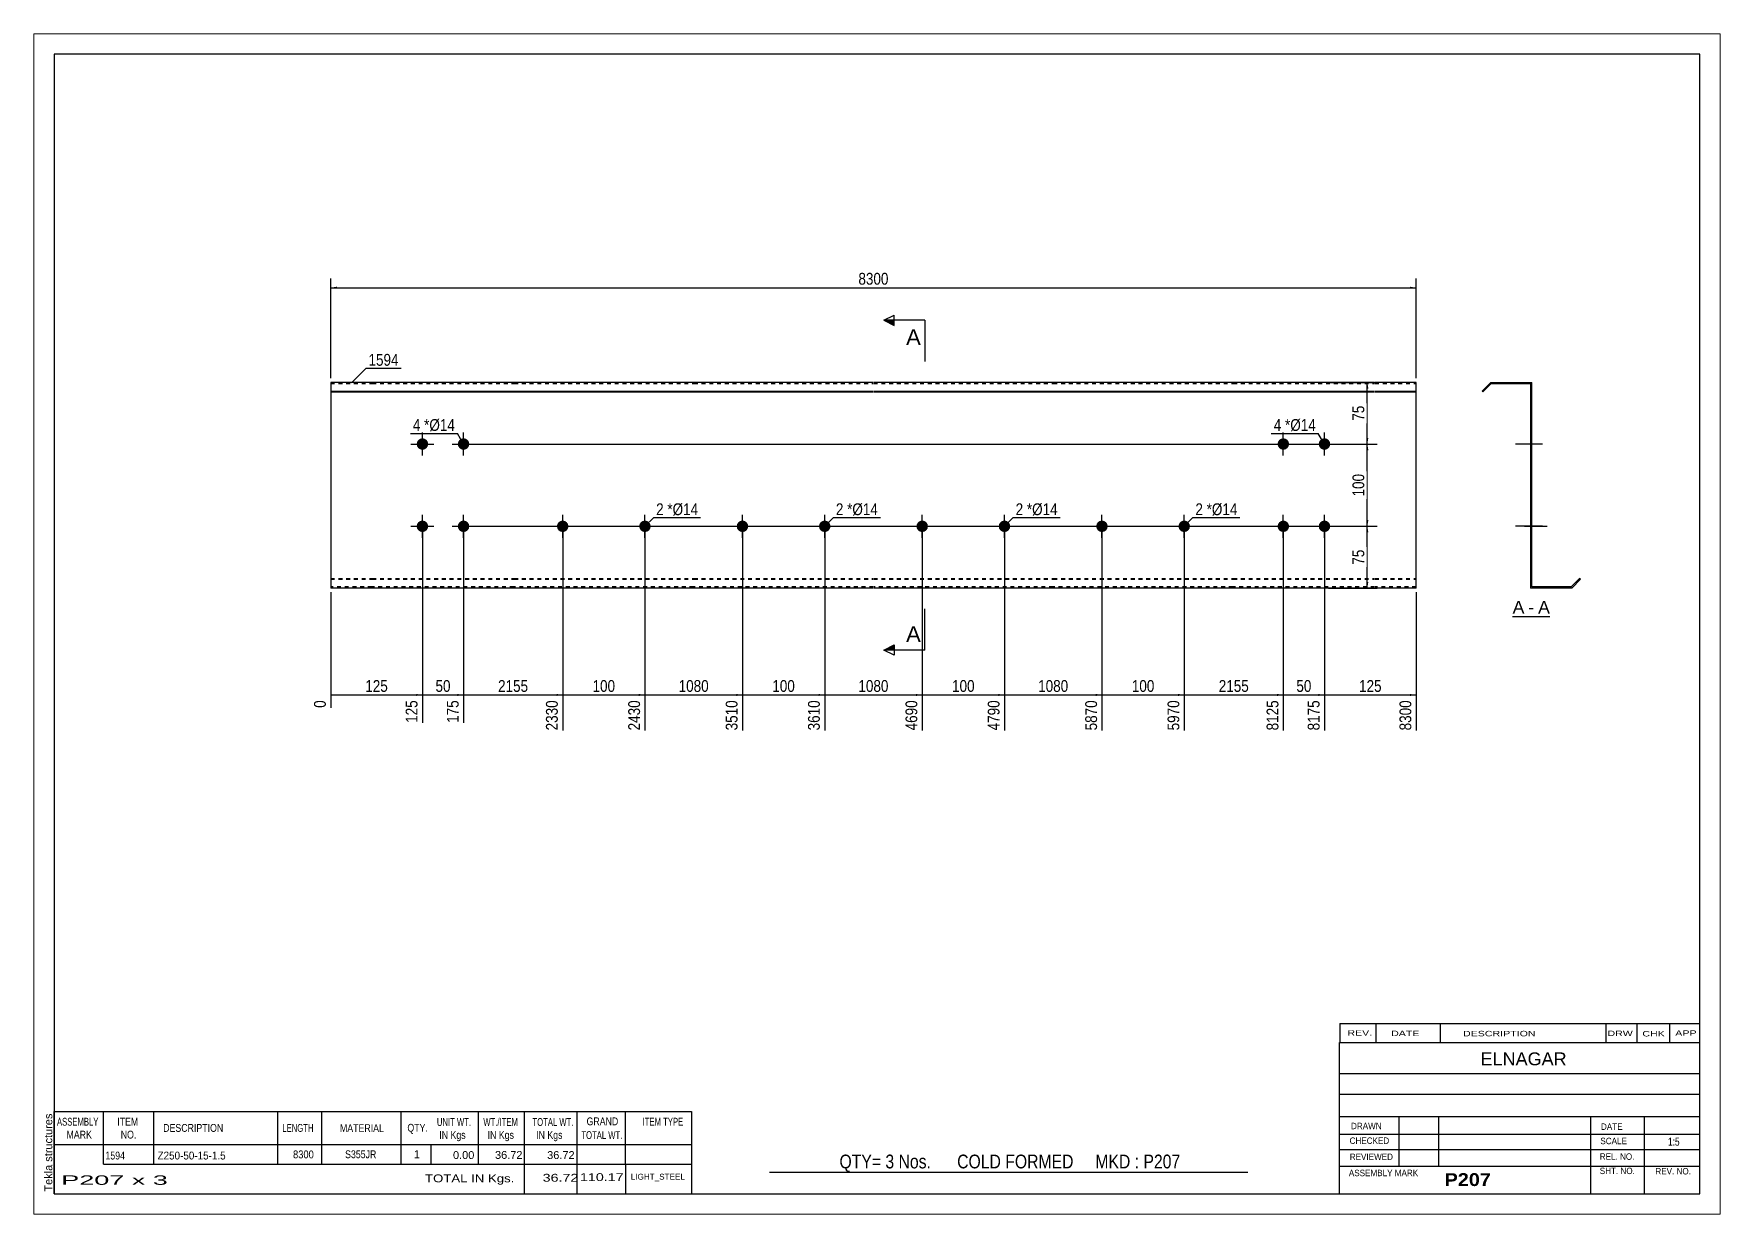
# Paper-space layout 'Layout1' of a CAD drawing. Header units: millimetres. Extents: x 0 to 410, y 0 to 287.
# The model-space entities are those that its viewports show. They can reach past a viewport. Long polylines and large blocks are cut down to what shows.
import ezdxf

# ---------------------------------------------------------------- set-up
doc = ezdxf.new("R2010")
doc.units = ezdxf.units.MM
doc.linetypes.add('DXK_LINE_DOT1', pattern=[1.8814, 0.9407, -0.9407])
doc.layers.add('Viewport layer', color=7, linetype='Continuous', plot=False)
doc.styles.add('Arial', font='ARIAL.TTF', dxfattribs={"height": 0.2})
doc.styles.add('Arial Bold', font='ARIALBD.TTF', dxfattribs={"height": 0.2})
doc.styles.add('Arial Narrow', font='ARIALN.TTF', dxfattribs={"height": 0.2})

# ---------------------------------------------------------------- blocks, each defined once
blk = doc.blocks.new('Unknown-629092819-1587')
at = {"color": 5, "linetype": 'Continuous'}
for p, q in [((332.8, 104.75), (-67.2, 104.75)), ((-67.2, 104.75), (-67.2, -172.25)), ((332.8, -172.25), (332.8, 104.75)), ((-67.2, -172.25), (332.8, -172.25))]:
    blk.add_line(p, q, dxfattribs=at)
at = {"color": 174, "linetype": 'Continuous', "style": 'Arial'}
blk.add_text('Tekla structures', height=1.9102, rotation=90, dxfattribs=at).set_placement((-67.7, -171.75))
blk = doc.blocks.new('Unknown-629092819-12 - 1229')
at = {"color": 7, "linetype": 'Continuous'}
blk.add_line((287.33, -31.95), (296.36, -31.95), dxfattribs=at)
at = {"color": 0, "linetype": 'Continuous'}
blk.add_wipeout([(290.18, -31.2), (290.18, -28), (287.33, -28), (287.33, -31.2)], dxfattribs=at)
blk.add_wipeout([(292.56, -31.2), (292.56, -28), (291.14, -28), (291.14, -31.2)], dxfattribs=at)
at = {"color": 96, "linetype": 'Continuous', "style": 'Arial'}
blk.add_text('A', height=3.06, dxfattribs=at).set_placement((287.33, -31.2))
at = {"color": 0, "linetype": 'Continuous'}
blk.add_wipeout([(296.36, -31.2), (296.36, -28), (293.52, -28), (293.52, -31.2)], dxfattribs=at)
at = {"color": 96, "linetype": 'Continuous', "style": 'Arial'}
for s, p in [('A', (293.52, -31.2)), ('-', (291.14, -31.2))]:
    blk.add_text(s, height=3.06, dxfattribs=at).set_placement(p)
blk = doc.blocks.new('Bolt-629092819-1223 - 1203')
at = {"linetype": 'Continuous'}
for points in [[(230.18, 10, -1), (232.98, 10, -1)], [(240.18, 10, -1), (242.98, 10, -1)], [(230.18, -10, -1), (232.98, -10, -1)], [(240.18, -10, -1), (242.98, -10, -1)]]:
    blk.add_hatch(color=3, dxfattribs=at).paths.add_polyline_path(points)
at = {"color": 3, "linetype": 'Continuous'}
for p, q in [((231.58, 7.2), (231.58, 12.8)), ((241.58, 7.2), (241.58, 12.8)), ((228.78, 10), (234.38, 10)), ((238.78, 10), (244.38, 10)), ((231.58, -12.8), (231.58, -7.2)), ((241.58, -12.8), (241.58, -7.2)), ((228.78, -10), (234.38, -10)), ((238.78, -10), (244.38, -10))]:
    blk.add_line(p, q, dxfattribs=at)
blk = doc.blocks.new('Part-629092819-1218 - 1203')
at = {"color": 2, "linetype": 'Continuous'}
for p, q in [((0, 25), (0, -25)), ((10, 25), (0, 25)), ((44.49, 25), (10.1, 25)), ((88.19, 25), (44.59, 25)), ((131.89, 25), (88.29, 25)), ((175.59, 25), (131.99, 25)), ((219.29, 25), (175.69, 25)), ((253.78, 25), (219.39, 25)), ((263.88, 25), (253.88, 25)), ((263.88, -25), (263.88, 25)), ((0, 22.88), (10, 22.88)), ((0, 22.67), (10, 22.67)), ((10.1, 22.88), (44.49, 22.88)), ((10.1, 22.67), (44.49, 22.67)), ((44.59, 22.88), (88.19, 22.88)), ((44.59, 22.67), (88.19, 22.67)), ((88.29, 22.88), (131.89, 22.88)), ((88.29, 22.67), (131.89, 22.67)), ((131.99, 22.88), (175.59, 22.88)), ((131.99, 22.67), (175.59, 22.67)), ((175.69, 22.88), (219.29, 22.88)), ((175.69, 22.67), (219.29, 22.67)), ((219.39, 22.88), (253.78, 22.88)), ((219.39, 22.67), (253.78, 22.67)), ((253.88, 22.88), (263.88, 22.88)), ((253.88, 22.67), (263.88, 22.67)), ((10, -25), (0, -25)), ((44.49, -25), (10.1, -25)), ((88.19, -25), (44.59, -25)), ((131.89, -25), (88.29, -25)), ((175.59, -25), (131.99, -25)), ((219.29, -25), (175.69, -25)), ((253.78, -25), (219.39, -25)), ((263.88, -25), (253.88, -25))]:
    blk.add_line(p, q, dxfattribs=at)
at = {"color": 7, "linetype": 'DXK_LINE_DOT1'}
for p, q in [((0, 24.7), (10, 24.7)), ((10.1, 24.7), (44.49, 24.7)), ((44.59, 24.7), (88.19, 24.7)), ((88.29, 24.7), (131.89, 24.7)), ((131.99, 24.7), (175.59, 24.7)), ((175.69, 24.7), (219.29, 24.7)), ((219.39, 24.7), (253.78, 24.7)), ((253.88, 24.7), (263.88, 24.7)), ((0, -22.67), (10, -22.67)), ((0, -22.88), (10, -22.88)), ((10.1, -22.67), (44.49, -22.67)), ((10.1, -22.88), (44.49, -22.88)), ((44.59, -22.67), (88.19, -22.67)), ((44.59, -22.88), (88.19, -22.88)), ((88.29, -22.67), (131.89, -22.67)), ((88.29, -22.88), (131.89, -22.88)), ((131.99, -22.67), (175.59, -22.67)), ((131.99, -22.88), (175.59, -22.88)), ((175.69, -22.67), (219.29, -22.67)), ((175.69, -22.88), (219.29, -22.88)), ((219.39, -22.67), (253.78, -22.67)), ((219.39, -22.88), (253.78, -22.88)), ((253.88, -22.67), (263.88, -22.67)), ((253.88, -22.88), (263.88, -22.88)), ((10, -24.7), (0, -24.7)), ((44.49, -24.7), (10.1, -24.7)), ((88.19, -24.7), (44.59, -24.7)), ((131.89, -24.7), (88.29, -24.7)), ((175.59, -24.7), (131.99, -24.7)), ((219.29, -24.7), (175.69, -24.7)), ((253.78, -24.7), (219.39, -24.7)), ((263.88, -24.7), (253.88, -24.7))]:
    blk.add_line(p, q, dxfattribs=at)
blk = doc.blocks.new('Bolt-629092819-1219 - 1203')
at = {"linetype": 'Continuous'}
for points in [[(56.39, -8.6, -1), (56.39, -11.4, -1)], [(76.39, -8.6, -1), (76.39, -11.4, -1)]]:
    blk.add_hatch(color=3, dxfattribs=at).paths.add_polyline_path(points)
at = {"color": 3, "linetype": 'Continuous'}
for p, q in [((56.39, -12.8), (56.39, -7.2)), ((76.39, -12.8), (76.39, -7.2)), ((53.59, -10), (59.19, -10)), ((73.59, -10), (79.19, -10))]:
    blk.add_line(p, q, dxfattribs=at)
blk = doc.blocks.new('Bolt-629092819-1220 - 1203')
at = {"linetype": 'Continuous'}
for points in [[(100.09, -8.6, -1), (100.09, -11.4, -1)], [(120.09, -8.6, -1), (120.09, -11.4, -1)]]:
    blk.add_hatch(color=3, dxfattribs=at).paths.add_polyline_path(points)
at = {"color": 3, "linetype": 'Continuous'}
for p, q in [((100.09, -12.8), (100.09, -7.2)), ((120.09, -12.8), (120.09, -7.2)), ((97.29, -10), (102.89, -10)), ((117.29, -10), (122.89, -10))]:
    blk.add_line(p, q, dxfattribs=at)
blk = doc.blocks.new('Bolt-629092819-1221 - 1203')
at = {"linetype": 'Continuous'}
for points in [[(143.79, -8.6, -1), (143.79, -11.4, -1)], [(163.79, -8.6, -1), (163.79, -11.4, -1)]]:
    blk.add_hatch(color=3, dxfattribs=at).paths.add_polyline_path(points)
at = {"color": 3, "linetype": 'Continuous'}
for p, q in [((143.79, -12.8), (143.79, -7.2)), ((163.79, -12.8), (163.79, -7.2)), ((140.99, -10), (146.59, -10)), ((160.99, -10), (166.59, -10))]:
    blk.add_line(p, q, dxfattribs=at)
blk = doc.blocks.new('Bolt-629092819-1222 - 1203')
at = {"linetype": 'Continuous'}
for points in [[(187.49, -8.6, -1), (187.49, -11.4, -1)], [(207.49, -8.6, -1), (207.49, -11.4, -1)]]:
    blk.add_hatch(color=3, dxfattribs=at).paths.add_polyline_path(points)
at = {"color": 3, "linetype": 'Continuous'}
for p, q in [((187.49, -12.8), (187.49, -7.2)), ((207.49, -12.8), (207.49, -7.2)), ((184.69, -10), (190.29, -10)), ((204.69, -10), (210.29, -10))]:
    blk.add_line(p, q, dxfattribs=at)
blk = doc.blocks.new('Bolt-629092819-1224 - 1203')
at = {"linetype": 'Continuous'}
for points in [[(20.89, 10, -1), (23.69, 10, -1)], [(30.89, 10, -1), (33.69, 10, -1)], [(20.89, -10, -1), (23.69, -10, -1)], [(30.89, -10, -1), (33.69, -10, -1)]]:
    blk.add_hatch(color=3, dxfattribs=at).paths.add_polyline_path(points)
at = {"color": 3, "linetype": 'Continuous'}
for p, q in [((22.29, 7.2), (22.29, 12.8)), ((32.29, 7.2), (32.29, 12.8)), ((19.49, 10), (25.09, 10)), ((29.49, 10), (35.09, 10)), ((22.29, -12.8), (22.29, -7.2)), ((32.29, -12.8), (32.29, -7.2)), ((19.49, -10), (25.09, -10)), ((29.49, -10), (35.09, -10))]:
    blk.add_line(p, q, dxfattribs=at)
blk = doc.blocks.new('Bolt-629092819-1232 - 1229')
at = {"linetype": 'Continuous'}
blk.add_hatch(color=3, dxfattribs=at).paths.add_polyline_path([(292, -11.4), (292, -8.6), (291.7, -8.6), (291.7, -11.4)])
blk.add_hatch(color=3, dxfattribs=at).paths.add_polyline_path([(292, -11.4), (292, -8.6), (291.7, -8.6), (291.7, -11.4)])
at = {"color": 3, "linetype": 'Continuous'}
for p, q in [((290.2, -10), (295.7, -10)), ((290.2, -10), (295.7, -10)), ((291.7, -8.6), (292, -8.6)), ((291.7, -8.6), (292, -8.6)), ((291.7, -11.4), (292, -11.4)), ((291.7, -11.4), (292, -11.4))]:
    blk.add_line(p, q, dxfattribs=at)
blk = doc.blocks.new('Part-629092819-1231 - 1229')
at = {"color": 2, "linetype": 'Continuous'}
for p, q in [((282, 25), (279.88, 22.88)), ((282.12, 24.7), (280.09, 22.67)), ((282, 25), (292, 25)), ((282.12, 24.7), (291.7, 24.7)), ((291.7, 24.7), (291.7, -25)), ((292, -24.7), (292, 25)), ((279.88, 22.88), (280.09, 22.67)), ((301.57, -24.7), (303.61, -22.67)), ((301.7, -25), (303.82, -22.88)), ((303.82, -22.88), (303.61, -22.67)), ((301.7, -25), (291.7, -25)), ((301.57, -24.7), (292, -24.7))]:
    blk.add_line(p, q, dxfattribs=at)
blk = doc.blocks.new('Bolt-629092819-1233 - 1229')
at = {"linetype": 'Continuous'}
blk.add_hatch(color=3, dxfattribs=at).paths.add_polyline_path([(292, -11.4), (292, -8.6), (291.7, -8.6), (291.7, -11.4)])
blk.add_hatch(color=3, dxfattribs=at).paths.add_polyline_path([(292, -11.4), (292, -8.6), (291.7, -8.6), (291.7, -11.4)])
at = {"color": 3, "linetype": 'Continuous'}
for p, q in [((290.2, -10), (295.7, -10)), ((290.2, -10), (295.7, -10)), ((291.7, -8.6), (292, -8.6)), ((291.7, -8.6), (292, -8.6)), ((291.7, -11.4), (292, -11.4)), ((291.7, -11.4), (292, -11.4))]:
    blk.add_line(p, q, dxfattribs=at)
blk = doc.blocks.new('Bolt-629092819-1234 - 1229')
at = {"linetype": 'Continuous'}
blk.add_hatch(color=3, dxfattribs=at).paths.add_polyline_path([(292, -11.4), (292, -8.6), (291.7, -8.6), (291.7, -11.4)])
blk.add_hatch(color=3, dxfattribs=at).paths.add_polyline_path([(292, -11.4), (292, -8.6), (291.7, -8.6), (291.7, -11.4)])
at = {"color": 3, "linetype": 'Continuous'}
for p, q in [((290.2, -10), (295.7, -10)), ((290.2, -10), (295.7, -10)), ((291.7, -8.6), (292, -8.6)), ((291.7, -8.6), (292, -8.6)), ((291.7, -11.4), (292, -11.4)), ((291.7, -11.4), (292, -11.4))]:
    blk.add_line(p, q, dxfattribs=at)
blk = doc.blocks.new('Bolt-629092819-1235 - 1229')
at = {"linetype": 'Continuous'}
blk.add_hatch(color=3, dxfattribs=at).paths.add_polyline_path([(292, -11.4), (292, -8.6), (291.7, -8.6), (291.7, -11.4)])
blk.add_hatch(color=3, dxfattribs=at).paths.add_polyline_path([(292, -11.4), (292, -8.6), (291.7, -8.6), (291.7, -11.4)])
at = {"color": 3, "linetype": 'Continuous'}
for p, q in [((290.2, -10), (295.7, -10)), ((290.2, -10), (295.7, -10)), ((291.7, -8.6), (292, -8.6)), ((291.7, -8.6), (292, -8.6)), ((291.7, -11.4), (292, -11.4)), ((291.7, -11.4), (292, -11.4))]:
    blk.add_line(p, q, dxfattribs=at)
blk = doc.blocks.new('Bolt-629092819-1236 - 1229')
at = {"linetype": 'Continuous'}
for points in [[(291.7, 11.4), (291.7, 8.6), (292, 8.6), (292, 11.4)], [(291.7, 11.4), (291.7, 8.6), (292, 8.6), (292, 11.4)], [(291.7, -8.6), (291.7, -11.4), (292, -11.4), (292, -8.6)], [(291.7, -8.6), (291.7, -11.4), (292, -11.4), (292, -8.6)]]:
    blk.add_hatch(color=3, dxfattribs=at).paths.add_polyline_path(points)
at = {"color": 3, "linetype": 'Continuous'}
for p, q in [((294.6, 10), (288, 10)), ((294.6, 10), (288, 10)), ((292, 11.4), (291.7, 11.4)), ((292, 11.4), (291.7, 11.4)), ((292, 8.6), (291.7, 8.6)), ((292, 8.6), (291.7, 8.6)), ((294.6, -10), (288, -10)), ((294.6, -10), (288, -10)), ((292, -8.6), (291.7, -8.6)), ((292, -8.6), (291.7, -8.6)), ((292, -11.4), (291.7, -11.4)), ((292, -11.4), (291.7, -11.4))]:
    blk.add_line(p, q, dxfattribs=at)
blk = doc.blocks.new('Bolt-629092819-1237 - 1229')
at = {"linetype": 'Continuous'}
for points in [[(291.7, 11.4), (291.7, 8.6), (292, 8.6), (292, 11.4)], [(291.7, 11.4), (291.7, 8.6), (292, 8.6), (292, 11.4)], [(291.7, -8.6), (291.7, -11.4), (292, -11.4), (292, -8.6)], [(291.7, -8.6), (291.7, -11.4), (292, -11.4), (292, -8.6)]]:
    blk.add_hatch(color=3, dxfattribs=at).paths.add_polyline_path(points)
at = {"color": 3, "linetype": 'Continuous'}
for p, q in [((294.6, 10), (288, 10)), ((294.6, 10), (288, 10)), ((292, 11.4), (291.7, 11.4)), ((292, 11.4), (291.7, 11.4)), ((292, 8.6), (291.7, 8.6)), ((292, 8.6), (291.7, 8.6)), ((294.6, -10), (288, -10)), ((294.6, -10), (288, -10)), ((292, -8.6), (291.7, -8.6)), ((292, -8.6), (291.7, -8.6)), ((292, -11.4), (291.7, -11.4)), ((292, -11.4), (291.7, -11.4))]:
    blk.add_line(p, q, dxfattribs=at)
blk = doc.blocks.new('StraightDimension-629092819-1303 - 1203')
at = {"linetype": 'Continuous'}
for points in [[(251.75, 8.5), (252, 10), (252.25, 8.5)], [(252.25, -8.5), (252, -10), (251.75, -8.5)]]:
    blk.add_hatch(color=7, dxfattribs=at).paths.add_polyline_path(points)
at = {"color": 7, "linetype": 'Continuous'}
for p, q in [((33.29, 10), (254.4, 10)), ((252, -10), (252, 10)), ((33.29, -10), (254.4, -10))]:
    blk.add_line(p, q, dxfattribs=at)
at = {"color": 0}
blk.add_wipeout([(251.85, 3.34), (247.65, 3.34), (247.65, -3.34), (251.85, -3.34)], dxfattribs=at)
at = {"color": 3, "style": 'Arial Narrow'}
blk.add_text('100', height=2.863, rotation=90.0002, dxfattribs=at).set_placement((251.25, -2.74))
blk = doc.blocks.new('StraightDimension-629092819-1258 - 1203')
at = {"linetype": 'Continuous'}
blk.add_hatch(color=7, dxfattribs=at).paths.add_polyline_path([(74.89, -50.75), (76.39, -51), (74.89, -51.25)])
at = {"color": 7, "linetype": 'Continuous'}
for p, q in [((56.39, -11), (56.39, -59.61)), ((76.39, -11), (76.39, -59.61)), ((56.39, -51), (76.39, -51))]:
    blk.add_line(p, q, dxfattribs=at)
at = {"color": 0}
blk.add_wipeout([(69.73, -50.85), (69.73, -46.65), (63.05, -46.65), (63.05, -50.85)], dxfattribs=at)
at = {"color": 3, "style": 'Arial Narrow'}
blk.add_text('100', height=2.863, dxfattribs=at).set_placement((63.65, -50.25))
at = {"color": 0, "linetype": 'Continuous'}
blk.add_wipeout([(75.79, -51.7), (71.59, -51.7), (71.59, -60.21), (75.79, -60.21)], dxfattribs=at)
at = {"color": 3, "linetype": 'Continuous', "style": 'Arial Narrow'}
blk.add_text('2430', height=2.863, rotation=90.0002, dxfattribs=at).set_placement((75.19, -59.61))
blk = doc.blocks.new('StraightDimension-629092819-1249 - 1203')
at = {"linetype": 'Continuous'}
blk.add_hatch(color=7, dxfattribs=at).paths.add_polyline_path([(262.38, -50.75), (263.88, -51), (262.38, -51.25)])
at = {"color": 7, "linetype": 'Continuous'}
for p, q in [((241.58, -11), (241.58, -59.61)), ((263.88, -26), (263.88, -59.61)), ((241.58, -51), (263.88, -51))]:
    blk.add_line(p, q, dxfattribs=at)
at = {"color": 0}
blk.add_wipeout([(256.07, -50.85), (256.07, -46.65), (249.39, -46.65), (249.39, -50.85)], dxfattribs=at)
at = {"color": 0, "linetype": 'Continuous'}
blk.add_wipeout([(263.28, -51.7), (259.08, -51.7), (259.08, -60.21), (263.28, -60.21)], dxfattribs=at)
at = {"color": 3, "style": 'Arial Narrow'}
blk.add_text('125', height=2.863, dxfattribs=at).set_placement((249.99, -50.25))
at = {"color": 3, "linetype": 'Continuous', "style": 'Arial Narrow'}
blk.add_text('8300', height=2.863, rotation=90.0002, dxfattribs=at).set_placement((262.68, -59.61))
blk = doc.blocks.new('StraightDimension-629092819-1250 - 1203')
at = {"linetype": 'Continuous'}
blk.add_hatch(color=7, dxfattribs=at).paths.add_polyline_path([(240.08, -50.75), (241.58, -51), (240.08, -51.25)])
at = {"color": 7, "linetype": 'Continuous'}
for p, q in [((231.58, -11), (231.58, -59.61)), ((241.58, -11), (241.58, -59.61)), ((231.58, -51), (241.58, -51))]:
    blk.add_line(p, q, dxfattribs=at)
at = {"color": 0}
blk.add_wipeout([(239.01, -50.85), (239.01, -46.65), (234.15, -46.65), (234.15, -50.85)], dxfattribs=at)
at = {"color": 0, "linetype": 'Continuous'}
blk.add_wipeout([(240.98, -51.7), (236.78, -51.7), (236.78, -60.21), (240.98, -60.21)], dxfattribs=at)
at = {"color": 3, "style": 'Arial Narrow'}
blk.add_text('50', height=2.863, dxfattribs=at).set_placement((234.75, -50.25))
at = {"color": 3, "linetype": 'Continuous', "style": 'Arial Narrow'}
blk.add_text('8175', height=2.863, rotation=90.0002, dxfattribs=at).set_placement((240.38, -59.61))
blk = doc.blocks.new('StraightDimension-629092819-1251 - 1203')
at = {"linetype": 'Continuous'}
blk.add_hatch(color=7, dxfattribs=at).paths.add_polyline_path([(230.08, -50.75), (231.58, -51), (230.08, -51.25)])
at = {"color": 7, "linetype": 'Continuous'}
for p, q in [((207.49, -11), (207.49, -59.61)), ((231.58, -11), (231.58, -59.61)), ((207.49, -51), (231.58, -51))]:
    blk.add_line(p, q, dxfattribs=at)
at = {"color": 0}
blk.add_wipeout([(223.79, -50.85), (223.79, -46.65), (215.28, -46.65), (215.28, -50.85)], dxfattribs=at)
at = {"color": 0, "linetype": 'Continuous'}
blk.add_wipeout([(230.98, -51.7), (226.78, -51.7), (226.78, -60.21), (230.98, -60.21)], dxfattribs=at)
at = {"color": 3, "style": 'Arial Narrow'}
blk.add_text('2155', height=2.863, dxfattribs=at).set_placement((215.88, -50.25))
at = {"color": 3, "linetype": 'Continuous', "style": 'Arial Narrow'}
blk.add_text('8125', height=2.863, rotation=90.0002, dxfattribs=at).set_placement((230.38, -59.61))
blk = doc.blocks.new('StraightDimension-629092819-1252 - 1203')
at = {"linetype": 'Continuous'}
blk.add_hatch(color=7, dxfattribs=at).paths.add_polyline_path([(205.99, -50.75), (207.49, -51), (205.99, -51.25)])
at = {"color": 7, "linetype": 'Continuous'}
for p, q in [((187.49, -11), (187.49, -59.61)), ((207.49, -11), (207.49, -59.61)), ((187.49, -51), (207.49, -51))]:
    blk.add_line(p, q, dxfattribs=at)
at = {"color": 0}
blk.add_wipeout([(200.83, -50.85), (200.83, -46.65), (194.15, -46.65), (194.15, -50.85)], dxfattribs=at)
at = {"color": 3, "style": 'Arial Narrow'}
blk.add_text('100', height=2.863, dxfattribs=at).set_placement((194.75, -50.25))
at = {"color": 0, "linetype": 'Continuous'}
blk.add_wipeout([(206.89, -51.7), (202.69, -51.7), (202.69, -60.21), (206.89, -60.21)], dxfattribs=at)
at = {"color": 3, "linetype": 'Continuous', "style": 'Arial Narrow'}
blk.add_text('5970', height=2.863, rotation=90.0002, dxfattribs=at).set_placement((206.29, -59.61))
blk = doc.blocks.new('StraightDimension-629092819-1253 - 1203')
at = {"linetype": 'Continuous'}
blk.add_hatch(color=7, dxfattribs=at).paths.add_polyline_path([(185.99, -50.75), (187.49, -51), (185.99, -51.25)])
at = {"color": 7, "linetype": 'Continuous'}
for p, q in [((163.79, -11), (163.79, -59.61)), ((187.49, -11), (187.49, -59.61)), ((163.79, -51), (187.49, -51))]:
    blk.add_line(p, q, dxfattribs=at)
at = {"color": 0}
blk.add_wipeout([(179.89, -50.85), (179.89, -46.65), (171.38, -46.65), (171.38, -50.85)], dxfattribs=at)
at = {"color": 0, "linetype": 'Continuous'}
blk.add_wipeout([(186.89, -51.7), (182.69, -51.7), (182.69, -60.21), (186.89, -60.21)], dxfattribs=at)
at = {"color": 3, "style": 'Arial Narrow'}
blk.add_text('1080', height=2.863, dxfattribs=at).set_placement((171.98, -50.25))
at = {"color": 3, "linetype": 'Continuous', "style": 'Arial Narrow'}
blk.add_text('5870', height=2.863, rotation=90.0002, dxfattribs=at).set_placement((186.29, -59.61))
blk = doc.blocks.new('StraightDimension-629092819-1254 - 1203')
at = {"linetype": 'Continuous'}
blk.add_hatch(color=7, dxfattribs=at).paths.add_polyline_path([(162.29, -50.75), (163.79, -51), (162.29, -51.25)])
at = {"color": 7, "linetype": 'Continuous'}
for p, q in [((143.79, -11), (143.79, -59.61)), ((163.79, -11), (163.79, -59.61)), ((143.79, -51), (163.79, -51))]:
    blk.add_line(p, q, dxfattribs=at)
at = {"color": 0}
blk.add_wipeout([(157.13, -50.85), (157.13, -46.65), (150.45, -46.65), (150.45, -50.85)], dxfattribs=at)
at = {"color": 3, "style": 'Arial Narrow'}
blk.add_text('100', height=2.863, dxfattribs=at).set_placement((151.05, -50.25))
at = {"color": 0, "linetype": 'Continuous'}
blk.add_wipeout([(163.19, -51.7), (158.99, -51.7), (158.99, -60.21), (163.19, -60.21)], dxfattribs=at)
at = {"color": 3, "linetype": 'Continuous', "style": 'Arial Narrow'}
blk.add_text('4790', height=2.863, rotation=90.0002, dxfattribs=at).set_placement((162.59, -59.61))
blk = doc.blocks.new('StraightDimension-629092819-1304 - 1203')
at = {"linetype": 'Continuous'}
for points in [[(251.75, -11.5), (252, -10), (252.25, -11.5)], [(252.25, -23.5), (252, -25), (251.75, -23.5)]]:
    blk.add_hatch(color=7, dxfattribs=at).paths.add_polyline_path(points)
at = {"color": 7, "linetype": 'Continuous'}
for p, q in [((33.29, -10), (254.4, -10)), ((252, -25), (252, -10)), ((242.58, -25), (254.4, -25))]:
    blk.add_line(p, q, dxfattribs=at)
at = {"color": 0}
blk.add_wipeout([(251.85, -15.07), (247.65, -15.07), (247.65, -19.93), (251.85, -19.93)], dxfattribs=at)
at = {"color": 3, "style": 'Arial Narrow'}
blk.add_text('75', height=2.863, rotation=90.0002, dxfattribs=at).set_placement((251.25, -19.33))
blk = doc.blocks.new('StraightDimension-629092819-1255 - 1203')
at = {"linetype": 'Continuous'}
blk.add_hatch(color=7, dxfattribs=at).paths.add_polyline_path([(142.29, -50.75), (143.79, -51), (142.29, -51.25)])
at = {"color": 7, "linetype": 'Continuous'}
for p, q in [((120.09, -11), (120.09, -59.61)), ((143.79, -11), (143.79, -59.61)), ((120.09, -51), (143.79, -51))]:
    blk.add_line(p, q, dxfattribs=at)
at = {"color": 0}
blk.add_wipeout([(136.19, -50.85), (136.19, -46.65), (127.68, -46.65), (127.68, -50.85)], dxfattribs=at)
at = {"color": 0, "linetype": 'Continuous'}
blk.add_wipeout([(143.19, -51.7), (138.99, -51.7), (138.99, -60.21), (143.19, -60.21)], dxfattribs=at)
at = {"color": 3, "style": 'Arial Narrow'}
blk.add_text('1080', height=2.863, dxfattribs=at).set_placement((128.28, -50.25))
at = {"color": 3, "linetype": 'Continuous', "style": 'Arial Narrow'}
blk.add_text('4690', height=2.863, rotation=90.0002, dxfattribs=at).set_placement((142.59, -59.61))
blk = doc.blocks.new('StraightDimension-629092819-1256 - 1203')
at = {"linetype": 'Continuous'}
blk.add_hatch(color=7, dxfattribs=at).paths.add_polyline_path([(118.59, -50.75), (120.09, -51), (118.59, -51.25)])
at = {"color": 7, "linetype": 'Continuous'}
for p, q in [((100.09, -11), (100.09, -59.61)), ((120.09, -11), (120.09, -59.61)), ((100.09, -51), (120.09, -51))]:
    blk.add_line(p, q, dxfattribs=at)
at = {"color": 0}
blk.add_wipeout([(113.43, -50.85), (113.43, -46.65), (106.75, -46.65), (106.75, -50.85)], dxfattribs=at)
at = {"color": 3, "style": 'Arial Narrow'}
blk.add_text('100', height=2.863, dxfattribs=at).set_placement((107.35, -50.25))
at = {"color": 0, "linetype": 'Continuous'}
blk.add_wipeout([(119.49, -51.7), (115.29, -51.7), (115.29, -60.21), (119.49, -60.21)], dxfattribs=at)
at = {"color": 3, "linetype": 'Continuous', "style": 'Arial Narrow'}
blk.add_text('3610', height=2.863, rotation=90.0002, dxfattribs=at).set_placement((118.89, -59.61))
blk = doc.blocks.new('StraightDimension-629092819-1257 - 1203')
at = {"linetype": 'Continuous'}
blk.add_hatch(color=7, dxfattribs=at).paths.add_polyline_path([(98.59, -50.75), (100.09, -51), (98.59, -51.25)])
at = {"color": 7, "linetype": 'Continuous'}
for p, q in [((76.39, -11), (76.39, -59.61)), ((100.09, -11), (100.09, -59.61)), ((76.39, -51), (100.09, -51))]:
    blk.add_line(p, q, dxfattribs=at)
at = {"color": 0}
blk.add_wipeout([(92.49, -50.85), (92.49, -46.65), (83.98, -46.65), (83.98, -50.85)], dxfattribs=at)
at = {"color": 0, "linetype": 'Continuous'}
blk.add_wipeout([(99.49, -51.7), (95.29, -51.7), (95.29, -60.21), (99.49, -60.21)], dxfattribs=at)
at = {"color": 3, "style": 'Arial Narrow'}
blk.add_text('1080', height=2.863, dxfattribs=at).set_placement((84.58, -50.25))
at = {"color": 3, "linetype": 'Continuous', "style": 'Arial Narrow'}
blk.add_text('3510', height=2.863, rotation=90.0002, dxfattribs=at).set_placement((98.89, -59.61))
blk = doc.blocks.new('StraightDimension-629092819-1259 - 1203')
at = {"linetype": 'Continuous'}
blk.add_hatch(color=7, dxfattribs=at).paths.add_polyline_path([(54.89, -50.75), (56.39, -51), (54.89, -51.25)])
at = {"color": 7, "linetype": 'Continuous'}
for p, q in [((32.29, -11), (32.29, -57.78)), ((56.39, -11), (56.39, -59.61)), ((32.29, -51), (56.39, -51))]:
    blk.add_line(p, q, dxfattribs=at)
at = {"color": 0}
blk.add_wipeout([(48.6, -50.85), (48.6, -46.65), (40.08, -46.65), (40.08, -50.85)], dxfattribs=at)
at = {"color": 0, "linetype": 'Continuous'}
blk.add_wipeout([(55.79, -51.7), (51.59, -51.7), (51.59, -60.21), (55.79, -60.21)], dxfattribs=at)
at = {"color": 3, "style": 'Arial Narrow'}
blk.add_text('2155', height=2.863, dxfattribs=at).set_placement((40.68, -50.25))
at = {"color": 3, "linetype": 'Continuous', "style": 'Arial Narrow'}
blk.add_text('2330', height=2.863, rotation=90.0002, dxfattribs=at).set_placement((55.19, -59.61))
blk = doc.blocks.new('StraightDimension-629092819-1260 - 1203')
at = {"linetype": 'Continuous'}
blk.add_hatch(color=7, dxfattribs=at).paths.add_polyline_path([(30.79, -50.75), (32.29, -51), (30.79, -51.25)])
at = {"color": 7, "linetype": 'Continuous'}
for p, q in [((22.29, -11), (22.29, -57.78)), ((32.29, -11), (32.29, -57.78)), ((22.29, -51), (32.29, -51))]:
    blk.add_line(p, q, dxfattribs=at)
at = {"color": 0}
blk.add_wipeout([(29.72, -50.85), (29.72, -46.65), (24.87, -46.65), (24.87, -50.85)], dxfattribs=at)
at = {"color": 0, "linetype": 'Continuous'}
blk.add_wipeout([(31.69, -51.7), (27.49, -51.7), (27.49, -58.38), (31.69, -58.38)], dxfattribs=at)
at = {"color": 3, "style": 'Arial Narrow'}
blk.add_text('50', height=2.863, dxfattribs=at).set_placement((25.47, -50.25))
at = {"color": 3, "linetype": 'Continuous', "style": 'Arial Narrow'}
blk.add_text('175', height=2.863, rotation=90.0002, dxfattribs=at).set_placement((31.09, -57.78))
blk = doc.blocks.new('StraightDimension-629092819-1261 - 1203')
at = {"linetype": 'Continuous'}
blk.add_hatch(color=7, dxfattribs=at).paths.add_polyline_path([(20.79, -50.75), (22.29, -51), (20.79, -51.25)])
at = {"color": 7, "linetype": 'Continuous'}
for p, q in [((22.29, -11), (22.29, -57.78)), ((0, -26), (0, -54.13)), ((0, -51), (22.29, -51))]:
    blk.add_line(p, q, dxfattribs=at)
at = {"color": 0}
blk.add_wipeout([(14.49, -50.85), (14.49, -46.65), (7.8, -46.65), (7.8, -50.85)], dxfattribs=at)
at = {"color": 0, "linetype": 'Continuous'}
for points in [[(-0.6, -51.7), (-4.8, -51.7), (-4.8, -54.73), (-0.6, -54.73)], [(21.69, -51.7), (17.49, -51.7), (17.49, -58.38), (21.69, -58.38)]]:
    blk.add_wipeout(points, dxfattribs=at)
at = {"color": 3, "style": 'Arial Narrow'}
blk.add_text('125', height=2.863, dxfattribs=at).set_placement((8.4, -50.25))
at = {"color": 3, "linetype": 'Continuous', "style": 'Arial Narrow'}
for s, height, p in [('0', 2.86, (-1.2, -54.13)), ('125', 2.863, (21.09, -57.78))]:
    blk.add_text(s, height=height, rotation=90.0002, dxfattribs=at).set_placement(p)
blk = doc.blocks.new('StraightDimension-629092819-1302 - 1203')
at = {"linetype": 'Continuous'}
for points in [[(251.75, 23.5), (252, 25), (252.25, 23.5)], [(252.25, 11.5), (252, 10), (251.75, 11.5)]]:
    blk.add_hatch(color=7, dxfattribs=at).paths.add_polyline_path(points)
at = {"color": 7, "linetype": 'Continuous'}
for p, q in [((242.58, 25), (254.4, 25)), ((252, 10), (252, 25)), ((33.29, 10), (254.4, 10))]:
    blk.add_line(p, q, dxfattribs=at)
at = {"color": 0}
blk.add_wipeout([(251.85, 19.93), (247.65, 19.93), (247.65, 15.07), (251.85, 15.07)], dxfattribs=at)
at = {"color": 3, "style": 'Arial Narrow'}
blk.add_text('75', height=2.863, rotation=90.0002, dxfattribs=at).set_placement((251.25, 15.67))
blk = doc.blocks.new('StraightDimension-629092819-1326 - 1203')
at = {"linetype": 'Continuous'}
for points in [[(1.5, 47.75), (0, 48), (1.5, 48.25)], [(262.38, 48.25), (263.88, 48), (262.38, 47.75)]]:
    blk.add_hatch(color=7, dxfattribs=at).paths.add_polyline_path(points)
at = {"color": 7, "linetype": 'Continuous'}
for p, q in [((0, 26), (0, 50.25)), ((263.88, 26), (263.88, 50.25)), ((0, 48), (263.88, 48))]:
    blk.add_line(p, q, dxfattribs=at)
at = {"color": 0}
blk.add_wipeout([(136.19, 48.15), (136.19, 52.35), (127.68, 52.35), (127.68, 48.15)], dxfattribs=at)
at = {"color": 3, "style": 'Arial Narrow'}
blk.add_text('8300', height=2.863, dxfattribs=at).set_placement((128.28, 48.75))
blk = doc.blocks.new('CBS_REVISION-629092819-1603')
at = {"color": 7, "linetype": 'Continuous'}
for p, q in [((245.29, -130.87), (332.79, -130.87)), ((245.29, -130.87), (245.29, -135.5)), ((254.09, -130.87), (254.09, -135.5)), ((269.68, -130.87), (269.68, -135.44)), ((309.94, -130.87), (309.94, -135.5)), ((317.48, -130.87), (317.48, -135.5)), ((325.43, -130.87), (325.43, -135.5)), ((245.29, -135.5), (332.79, -135.5))]:
    blk.add_line(p, q, dxfattribs=at)
at = {"color": 7, "style": 'Arial Narrow', "width": 1.7}
for s, height, p in [('REV.', 1.326, (247.15, -133.82)), ('DATE', 1.326, (257.78, -133.94)), ('DESCRIPTION', 1.3257, (275.26, -133.99)), ('DRW', 1.326, (310.37, -133.93)), ('CHK', 1.326, (318.86, -134.02)), ('APP', 1.326, (326.86, -133.87))]:
    blk.add_text(s, height=height, dxfattribs=at).set_placement(p)
blk = doc.blocks.new('CBS_BOM-629092819-1600')
at = {"color": 7, "linetype": 'Continuous'}
for p, q in [((-67.23, -160.28), (-67.23, -152.28)), ((-67.23, -152.28), (87.69, -152.28)), ((-55.23, -160.28), (-55.23, -152.28)), ((-43.04, -160.28), (-43.04, -152.28)), ((-12.88, -160.28), (-12.88, -152.28)), ((-2.2, -160.28), (-2.2, -152.28)), ((17.12, -160.28), (17.12, -152.28)), ((35.92, -160.28), (35.92, -152.28)), ((47.13, -160.28), (47.13, -152.28)), ((59.92, -160.28), (59.92, -152.28)), ((71.67, -160.28), (71.67, -152.28)), ((87.69, -152.29), (87.69, -160.27)), ((-67.23, -160.28), (87.69, -160.28)), ((-67.23, -165.08), (-67.23, -160.28)), ((-55.23, -165.08), (-55.23, -160.28)), ((-43.04, -165.08), (-43.04, -160.28)), ((-12.88, -165.08), (-12.88, -160.28)), ((-2.2, -165.08), (-2.2, -160.28)), ((17.12, -165.08), (17.12, -160.28)), ((24.38, -165.08), (24.38, -160.28)), ((35.92, -165.08), (35.92, -160.28)), ((47.13, -165.08), (47.13, -160.28)), ((59.92, -165.08), (59.92, -160.28)), ((71.69, -165.08), (71.69, -160.28)), ((87.69, -160.28), (87.69, -165.08)), ((-67.23, -172.28), (-67.23, -165.1)), ((-55.23, -165.08), (87.69, -165.08)), ((47.13, -172.28), (47.13, -165.1)), ((59.92, -172.28), (59.92, -165.1)), ((71.73, -172.28), (71.73, -165.1)), ((87.69, -165.08), (87.69, -172.28)), ((-67.23, -172.28), (87.69, -172.28))]:
    blk.add_line(p, q, dxfattribs=at)
at = {"color": 3, "linetype": 'Continuous', "style": 'Arial'}
for s, height, width, p in [('ASSEMBLY', 1.91, 0.7, (-66.55, -155.71)), ('ITEM', 1.91, 0.8, (-51.9, -155.71)), ('DESCRIPTION', 1.9102, 0.8, (-40.72, -157.21)), ('LENGTH', 1.91, 0.7, (-11.77, -157.21)), ('MATERIAL', 1.91, 0.8, (2.25, -157.26)), ('QTY.', 1.91, 0.8, (18.64, -157.18)), ('UNIT WT.', 1.91, 0.7, (25.81, -155.78)), ('WT./ITEM', 1.91, 0.7, (37.1, -155.78)), ('TOTAL WT.', 1.91, 0.7, (49.04, -155.78)), ('GRAND', 1.91, 0.8, (62.19, -155.62)), ('ITEM TYPE', 1.91, 0.7, (75.83, -155.7)), ('MARK', 1.91, 0.8, (-64.23, -158.84)), ('NO.', 1.91, 0.8, (-51.05, -158.84)), ('IN Kgs', 1.91, 0.8, (26.39, -158.92)), ('IN Kgs', 1.91, 0.8, (38.14, -158.92)), ('IN Kgs', 1.91, 0.8, (49.93, -158.92)), ('TOTAL WT.', 1.91, 0.7, (60.93, -158.96))]:
    blk.add_text(s, height=height, dxfattribs=dict(at, width=width)).set_placement(p)
at = {"color": 7, "linetype": 'Continuous', "style": 'Arial'}
for s, height, width, p in [('1594', 1.91, 0.8, (-54.77, -163.93)), ('Z250-50-15-1.5', 1.9102, 0.9, (-42.1, -163.93)), ('8300', 1.91, 0.85, (-9.16, -163.65)), ('S355JR', 1.91, 0.8, (3.49, -163.62))]:
    blk.add_text(s, height=height, dxfattribs=dict(at, width=width)).set_placement(p)
for s, p in [('1', (20.21, -163.62)), ('0.00', (29.72, -163.81)), ('36.72', (39.94, -163.78)), ('36.72', (52.61, -163.81))]:
    blk.add_text(s, height=1.91, dxfattribs=at).set_placement(p)
at = {"color": 6, "linetype": 'Continuous', "style": 'Arial'}
for s, height, width, p in [('P207 x 3', 2.292, 2.05, (-65.51, -170.09)), ('TOTAL IN Kgs.', 1.9102, 1.2, (22.93, -169.48)), ('36.72', 1.91, 1.3, (51.52, -169.33)), ('110.17', 1.91, 1.3, (60.59, -169.17))]:
    blk.add_text(s, height=height, dxfattribs=dict(at, width=width)).set_placement(p)
blk.add_text('LIGHT_STEEL', height=1.4135, dxfattribs=at).set_placement((72.94, -168.83))
blk = doc.blocks.new('CBS_CALLOFF-629092819-1601')
at = {"color": 7, "linetype": 'Continuous'}
blk.add_line((106.68, -166.98), (222.91, -167), dxfattribs=at)
at = {"color": 3, "linetype": 'Continuous', "style": 'Arial Narrow'}
blk.add_text('QTY= 3 Nos.      COLD FORMED     MKD : P207', height=3.3405, dxfattribs=at).set_placement((123.68, -166.09))
blk = doc.blocks.new('CBS_NAME_BLOG-629092819-1602')
at = {"color": 7, "linetype": 'Continuous'}
for p, q in [((245.21, -135.5), (332.73, -135.5)), ((245.21, -172.21), (245.21, -135.5)), ((245.21, -143.04), (332.73, -143.04)), ((245.28, -148.09), (332.8, -148.09)), ((245.21, -153.46), (332.73, -153.46)), ((259.73, -165.57), (259.73, -153.47)), ((269.42, -165.54), (269.42, -153.47)), ((306.33, -172.21), (306.33, -153.48)), ((319.38, -172.21), (319.38, -153.47)), ((245.22, -157.76), (332.8, -157.74)), ((245.21, -161.51), (332.73, -161.51)), ((245.21, -165.55), (332.73, -165.55)), ((245.21, -172.25), (332.8, -172.25))]:
    blk.add_line(p, q, dxfattribs=at)
at = {"color": 3, "linetype": 'Continuous', "style": 'Arial'}
blk.add_text('ELNAGAR', height=3.133, dxfattribs=at).set_placement((279.53, -141.03))
at = {"color": 3, "linetype": 'Continuous'}
for s, height, style, width, p in [('DRAWN', 1.566, 'Arial', 0.9, (248.04, -156.57)), ('DATE', 1.566, 'Arial', 0.9, (308.8, -156.73)), ('CHECKED', 1.566, 'Arial', 0.9, (247.69, -160.14)), ('SCALE', 1.566, 'Arial', 0.9, (308.65, -160.21)), ('1:5', 1.957, 'Arial Narrow', 0.9, (325.1, -160.57)), ('REVIEWED', 1.566, 'Arial', 0.9, (247.73, -164.06)), ('REL. NO.', 1.566, 'Arial', 0.9, (308.51, -164.01)), ('ASSEMBLY MARK', 1.5663, 'Arial', 0.9, (247.51, -167.99)), ('P207', 3.131, 'Arial Bold', 1.1, (270.79, -170.39)), ('SHT. NO.', 1.566, 'Arial', 0.9, (308.51, -167.48)), ('REV. NO.', 1.566, 'Arial', 0.9, (322.03, -167.57))]:
    blk.add_text(s, height=height, dxfattribs=dict(at, style=style, width=width)).set_placement(p)
blk = doc.blocks.new('Mark-629092819-1342 - 1203')
at = {"color": 0}
blk.add_wipeout([(231.09, 13.2), (231.09, 16.2), (229.26, 16.2), (229.26, 13.2)], dxfattribs=at)
blk.add_wipeout([(231.09, 13.2), (231.09, 16.2), (229.26, 16.2), (229.26, 13.2)], dxfattribs=at)
blk.add_wipeout([(233.27, 13.2), (233.27, 16.2), (231.99, 16.2), (231.99, 13.2)], dxfattribs=at)
blk.add_wipeout([(233.27, 13.2), (233.27, 16.2), (231.99, 16.2), (231.99, 13.2)], dxfattribs=at)
at = {"color": 3, "style": 'Arial Narrow'}
blk.add_text('4', height=2.86, dxfattribs=at).set_placement((229.26, 13.2))
at = {"color": 0}
blk.add_wipeout([(239.48, 13.2), (239.48, 16.2), (233.27, 16.2), (233.27, 13.2)], dxfattribs=at)
blk.add_wipeout([(239.48, 13.2), (239.48, 16.2), (233.27, 16.2), (233.27, 13.2)], dxfattribs=at)
at = {"color": 7, "linetype": 'Continuous'}
for p in [(228.66, 12.6), (241.58, 10)]:
    blk.add_line(p, (240.08, 12.6), dxfattribs=at)
at = {"color": 3, "style": 'Arial Narrow'}
for s, height, p in [('*', 2.86, (231.99, 13.2)), ('Ø14', 2.863, (233.27, 13.2))]:
    blk.add_text(s, height=height, dxfattribs=at).set_placement(p)
blk = doc.blocks.new('SectionMark-629092819-1247 - 1203')
at = {"linetype": 'Continuous'}
for points in [[(136.94, 40.1), (136.94, 38.85), (134.44, 40.1)], [(136.94, -38.85), (136.94, -40.1), (134.44, -40.1)]]:
    blk.add_hatch(color=30, dxfattribs=at).paths.add_polyline_path(points)
at = {"color": 30, "linetype": 'Continuous'}
for p, q in [((134.44, 40.1), (136.94, 41.35)), ((136.94, 38.85), (136.94, 41.35)), ((134.44, 40.1), (136.94, 38.85)), ((134.44, -40.1), (136.94, -38.85)), ((136.94, -41.35), (134.44, -40.1)), ((136.94, -38.85), (136.94, -41.35))]:
    blk.add_line(p, q, dxfattribs=at)
at = {"color": 0, "linetype": 'Continuous'}
for points in [[(143.44, 34.1), (143.44, 38.1), (139.88, 38.1), (139.88, 34.1)], [(143.44, -38.1), (143.44, -34.1), (139.88, -34.1), (139.88, -38.1)]]:
    blk.add_wipeout(points, dxfattribs=at)
at = {"color": 30, "linetype": 'Continuous'}
for p, q in [((144.44, 40.1), (134.44, 40.1)), ((144.44, 40.1), (144.44, 30.1)), ((144.44, -40.1), (144.44, -30.1)), ((144.44, -40.1), (134.44, -40.1))]:
    blk.add_line(p, q, dxfattribs=at)
at = {"color": 96, "linetype": 'Continuous', "style": 'Arial'}
for p in [(139.88, 34.1), (139.88, -38.1)]:
    blk.add_text('A', height=3.82, dxfattribs=at).set_placement(p)
blk = doc.blocks.new('Mark-629092819-1329 - 1203')
at = {"color": 0}
blk.add_wipeout([(16.497, 29.0375), (16.497, 32.0375), (9.1845, 32.0375), (9.1845, 29.0375)], dxfattribs=at)
blk.add_wipeout([(16.497, 29.0375), (16.497, 32.0375), (9.1845, 32.0375), (9.1845, 29.0375)], dxfattribs=at)
at = {"color": 7, "linetype": 'Continuous'}
for p, q in [((5.049, 24.902), (8.5845, 28.4375)), ((8.5845, 28.4375), (17.097, 28.4375))]:
    blk.add_line(p, q, dxfattribs=at)
at = {"color": 3, "style": 'Arial Narrow'}
blk.add_text('1594', height=2.86328, dxfattribs=at).set_placement((9.1845, 29.0375))
blk = doc.blocks.new('Mark-629092819-1338 - 1203')
at = {"color": 0}
blk.add_wipeout([(80.94, -7.28), (80.94, -4.28), (79.11, -4.28), (79.11, -7.28)], dxfattribs=at)
blk.add_wipeout([(80.94, -7.28), (80.94, -4.28), (79.11, -4.28), (79.11, -7.28)], dxfattribs=at)
at = {"color": 7, "linetype": 'Continuous'}
blk.add_line((76.39, -10), (78.51, -7.88), dxfattribs=at)
at = {"color": 0}
blk.add_wipeout([(83.11, -7.28), (83.11, -4.28), (81.84, -4.28), (81.84, -7.28)], dxfattribs=at)
blk.add_wipeout([(83.11, -7.28), (83.11, -4.28), (81.84, -4.28), (81.84, -7.28)], dxfattribs=at)
at = {"color": 3, "style": 'Arial Narrow'}
blk.add_text('2', height=2.86, dxfattribs=at).set_placement((79.11, -7.28))
at = {"color": 0}
blk.add_wipeout([(89.33, -7.28), (89.33, -4.28), (83.11, -4.28), (83.11, -7.28)], dxfattribs=at)
blk.add_wipeout([(89.33, -7.28), (89.33, -4.28), (83.11, -4.28), (83.11, -7.28)], dxfattribs=at)
at = {"color": 7, "linetype": 'Continuous'}
blk.add_line((78.51, -7.88), (89.93, -7.88), dxfattribs=at)
at = {"color": 3, "style": 'Arial Narrow'}
for s, height, p in [('*', 2.86, (81.84, -7.28)), ('Ø14', 2.863, (83.11, -7.28))]:
    blk.add_text(s, height=height, dxfattribs=at).set_placement(p)
blk = doc.blocks.new('Mark-629092819-1339 - 1203')
at = {"color": 0}
blk.add_wipeout([(124.64, -7.28), (124.64, -4.28), (122.81, -4.28), (122.81, -7.28)], dxfattribs=at)
blk.add_wipeout([(124.64, -7.28), (124.64, -4.28), (122.81, -4.28), (122.81, -7.28)], dxfattribs=at)
at = {"color": 7, "linetype": 'Continuous'}
blk.add_line((120.09, -10), (122.21, -7.88), dxfattribs=at)
at = {"color": 0}
blk.add_wipeout([(126.81, -7.28), (126.81, -4.28), (125.54, -4.28), (125.54, -7.28)], dxfattribs=at)
blk.add_wipeout([(126.81, -7.28), (126.81, -4.28), (125.54, -4.28), (125.54, -7.28)], dxfattribs=at)
at = {"color": 3, "style": 'Arial Narrow'}
blk.add_text('2', height=2.86, dxfattribs=at).set_placement((122.81, -7.28))
at = {"color": 0}
blk.add_wipeout([(133.03, -7.28), (133.03, -4.28), (126.81, -4.28), (126.81, -7.28)], dxfattribs=at)
blk.add_wipeout([(133.03, -7.28), (133.03, -4.28), (126.81, -4.28), (126.81, -7.28)], dxfattribs=at)
at = {"color": 7, "linetype": 'Continuous'}
blk.add_line((122.21, -7.88), (133.63, -7.88), dxfattribs=at)
at = {"color": 3, "style": 'Arial Narrow'}
for s, height, p in [('*', 2.86, (125.54, -7.28)), ('Ø14', 2.863, (126.81, -7.28))]:
    blk.add_text(s, height=height, dxfattribs=at).set_placement(p)
blk = doc.blocks.new('Mark-629092819-1340 - 1203')
at = {"color": 0}
blk.add_wipeout([(168.34, -7.28), (168.34, -4.28), (166.51, -4.28), (166.51, -7.28)], dxfattribs=at)
blk.add_wipeout([(168.34, -7.28), (168.34, -4.28), (166.51, -4.28), (166.51, -7.28)], dxfattribs=at)
at = {"color": 7, "linetype": 'Continuous'}
blk.add_line((163.79, -10), (165.91, -7.88), dxfattribs=at)
at = {"color": 0}
blk.add_wipeout([(170.51, -7.28), (170.51, -4.28), (169.24, -4.28), (169.24, -7.28)], dxfattribs=at)
blk.add_wipeout([(170.51, -7.28), (170.51, -4.28), (169.24, -4.28), (169.24, -7.28)], dxfattribs=at)
at = {"color": 3, "style": 'Arial Narrow'}
blk.add_text('2', height=2.86, dxfattribs=at).set_placement((166.51, -7.28))
at = {"color": 0}
blk.add_wipeout([(176.73, -7.28), (176.73, -4.28), (170.51, -4.28), (170.51, -7.28)], dxfattribs=at)
blk.add_wipeout([(176.73, -7.28), (176.73, -4.28), (170.51, -4.28), (170.51, -7.28)], dxfattribs=at)
at = {"color": 7, "linetype": 'Continuous'}
blk.add_line((165.91, -7.88), (177.33, -7.88), dxfattribs=at)
at = {"color": 3, "style": 'Arial Narrow'}
for s, height, p in [('*', 2.86, (169.24, -7.28)), ('Ø14', 2.863, (170.51, -7.28))]:
    blk.add_text(s, height=height, dxfattribs=at).set_placement(p)
blk = doc.blocks.new('Mark-629092819-1341 - 1203')
at = {"color": 0}
blk.add_wipeout([(212.04, -7.28), (212.04, -4.28), (210.21, -4.28), (210.21, -7.28)], dxfattribs=at)
blk.add_wipeout([(212.04, -7.28), (212.04, -4.28), (210.21, -4.28), (210.21, -7.28)], dxfattribs=at)
at = {"color": 7, "linetype": 'Continuous'}
blk.add_line((207.49, -10), (209.61, -7.88), dxfattribs=at)
at = {"color": 0}
blk.add_wipeout([(214.21, -7.28), (214.21, -4.28), (212.94, -4.28), (212.94, -7.28)], dxfattribs=at)
blk.add_wipeout([(214.21, -7.28), (214.21, -4.28), (212.94, -4.28), (212.94, -7.28)], dxfattribs=at)
at = {"color": 3, "style": 'Arial Narrow'}
blk.add_text('2', height=2.86, dxfattribs=at).set_placement((210.21, -7.28))
at = {"color": 0}
blk.add_wipeout([(220.43, -7.28), (220.43, -4.28), (214.21, -4.28), (214.21, -7.28)], dxfattribs=at)
blk.add_wipeout([(220.43, -7.28), (220.43, -4.28), (214.21, -4.28), (214.21, -7.28)], dxfattribs=at)
at = {"color": 7, "linetype": 'Continuous'}
blk.add_line((209.61, -7.88), (221.03, -7.88), dxfattribs=at)
at = {"color": 3, "style": 'Arial Narrow'}
for s, height, p in [('*', 2.86, (212.94, -7.28)), ('Ø14', 2.863, (214.21, -7.28))]:
    blk.add_text(s, height=height, dxfattribs=at).set_placement(p)
blk = doc.blocks.new('Mark-629092819-1343 - 1203')
at = {"color": 0}
blk.add_wipeout([(21.8, 13.2), (21.8, 16.2), (19.97, 16.2), (19.97, 13.2)], dxfattribs=at)
blk.add_wipeout([(21.8, 13.2), (21.8, 16.2), (19.97, 16.2), (19.97, 13.2)], dxfattribs=at)
blk.add_wipeout([(23.98, 13.2), (23.98, 16.2), (22.7, 16.2), (22.7, 13.2)], dxfattribs=at)
blk.add_wipeout([(23.98, 13.2), (23.98, 16.2), (22.7, 16.2), (22.7, 13.2)], dxfattribs=at)
at = {"color": 3, "style": 'Arial Narrow'}
blk.add_text('4', height=2.86, dxfattribs=at).set_placement((19.97, 13.2))
at = {"color": 0}
blk.add_wipeout([(30.19, 13.2), (30.19, 16.2), (23.98, 16.2), (23.98, 13.2)], dxfattribs=at)
blk.add_wipeout([(30.19, 13.2), (30.19, 16.2), (23.98, 16.2), (23.98, 13.2)], dxfattribs=at)
at = {"color": 7, "linetype": 'Continuous'}
for p in [(19.37, 12.6), (32.29, 10)]:
    blk.add_line(p, (30.79, 12.6), dxfattribs=at)
at = {"color": 3, "style": 'Arial Narrow'}
for s, height, p in [('*', 2.86, (22.7, 13.2)), ('Ø14', 2.863, (23.98, 13.2))]:
    blk.add_text(s, height=height, dxfattribs=at).set_placement(p)

msp = doc.modelspace()

# ---------------------------------------------------------------- block references
for name in ['Unknown-629092819-1587', 'Part-629092819-1218 - 1203', 'Part-629092819-1231 - 1229', 'Bolt-629092819-1224 - 1203', 'Bolt-629092819-1223 - 1203', 'Bolt-629092819-1236 - 1229', 'Bolt-629092819-1237 - 1229', 'Bolt-629092819-1219 - 1203', 'Bolt-629092819-1220 - 1203', 'Bolt-629092819-1221 - 1203', 'Bolt-629092819-1222 - 1203', 'Bolt-629092819-1232 - 1229', 'Bolt-629092819-1233 - 1229', 'Bolt-629092819-1234 - 1229', 'Bolt-629092819-1235 - 1229', 'CBS_REVISION-629092819-1603', 'CBS_NAME_BLOG-629092819-1602', 'CBS_BOM-629092819-1600', 'CBS_CALLOFF-629092819-1601']:
    msp.add_blockref(name, (0, 0))

# ---------------------------------------------------------------- next in the draw order: block references
for name in ['StraightDimension-629092819-1303 - 1203', 'Unknown-629092819-12 - 1229']:
    msp.add_blockref(name, (0, 0))

# ---------------------------------------------------------------- next in the draw order: block references
for name in ['StraightDimension-629092819-1302 - 1203', 'StraightDimension-629092819-1258 - 1203', 'StraightDimension-629092819-1249 - 1203']:
    msp.add_blockref(name, (0, 0))

# ---------------------------------------------------------------- next in the draw order: block references
for name in ['StraightDimension-629092819-1326 - 1203', 'Mark-629092819-1343 - 1203', 'Mark-629092819-1342 - 1203', 'StraightDimension-629092819-1250 - 1203']:
    msp.add_blockref(name, (0, 0))

# ---------------------------------------------------------------- next in the draw order: block references
for name in ['Mark-629092819-1329 - 1203', 'StraightDimension-629092819-1251 - 1203']:
    msp.add_blockref(name, (0, 0))

# ---------------------------------------------------------------- next in the draw order: block references
msp.add_blockref('StraightDimension-629092819-1252 - 1203', (0, 0))

# ---------------------------------------------------------------- next in the draw order: block references
msp.add_blockref('StraightDimension-629092819-1253 - 1203', (0, 0))

# ---------------------------------------------------------------- next in the draw order: block references
msp.add_blockref('StraightDimension-629092819-1254 - 1203', (0, 0))

# ---------------------------------------------------------------- next in the draw order: block references
msp.add_blockref('StraightDimension-629092819-1304 - 1203', (0, 0))

# ---------------------------------------------------------------- next in the draw order: block references
for name in ['Mark-629092819-1340 - 1203', 'Mark-629092819-1341 - 1203', 'StraightDimension-629092819-1259 - 1203', 'StraightDimension-629092819-1255 - 1203']:
    msp.add_blockref(name, (0, 0))

# ---------------------------------------------------------------- next in the draw order: block references
for name in ['SectionMark-629092819-1247 - 1203', 'StraightDimension-629092819-1260 - 1203', 'StraightDimension-629092819-1256 - 1203']:
    msp.add_blockref(name, (0, 0))

# ---------------------------------------------------------------- next in the draw order: block references
for name in ['Mark-629092819-1339 - 1203', 'StraightDimension-629092819-1261 - 1203', 'StraightDimension-629092819-1257 - 1203']:
    msp.add_blockref(name, (0, 0))

# ---------------------------------------------------------------- next in the draw order: block references
msp.add_blockref('Mark-629092819-1338 - 1203', (0, 0))

psp = doc.layouts.get("Layout1")

# ---------------------------------------------------------------- viewports
at = {"layer": 'Viewport layer', "view_target_point": (132.8, -33.75)}
psp.add_viewport(center=(205, 143.5), size=(410, 287), view_center_point=(0, 0), view_height=287, dxfattribs=at)

doc.saveas('drawing.dxf')
